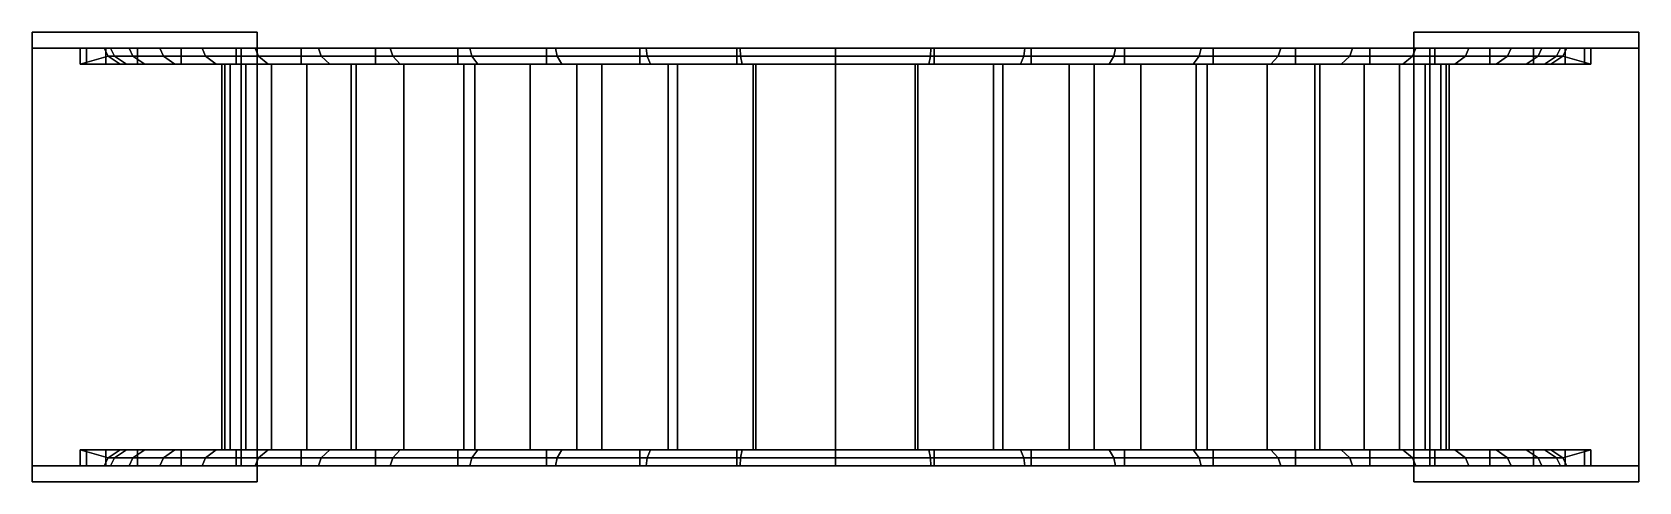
# Model space of a CAD drawing. Extents: x -0.3 to 2.24, y -0.05 to 0.66.
import ezdxf

# ---------------------------------------------------------------- set-up
doc = ezdxf.new("R2010")
doc.units = 0

msp = doc.modelspace()

# ---------------------------------------------------------------- meshes
mesh = msp.add_polyface()
corners = [(-0.3, 0.6606, 2.0125), (-0.3, 0.6606, 1.8093), (-0.3, -0.0506, 1.8093), (-0.3, -0.0506, 2.0125), (0.0556, 0.6606, 2.0125), (0.0556, 0.6606, 1.8093), (0.0556, -0.0506, 2.0125), (0.0556, -0.0506, 1.8093)]
mesh.append_faces([[corners[k] for k in face] for face in [(3, 0, 1, 2), (0, 3, 6, 4), (0, 4, 5, 1), (2, 1, 5, 7), (6, 3, 2, 7), (4, 6, 7, 5)]])
mesh = msp.add_polyface()
corners = [(1.8844, 0.6606, 2.0125), (1.8844, 0.6606, 1.8093), (1.8844, -0.0506, 1.8093), (1.8844, -0.0506, 2.0125), (2.24, 0.6606, 2.0125), (2.24, 0.6606, 1.8093), (2.24, -0.0506, 2.0125), (2.24, -0.0506, 1.8093)]
mesh.append_faces([[corners[k] for k in face] for face in [(3, 0, 1, 2), (0, 3, 6, 4), (0, 4, 5, 1), (2, 1, 5, 7), (6, 3, 2, 7), (4, 6, 7, 5)]])
mesh = msp.add_polyface()
corners = [(-0.3, 0.6352, 0.0821), (-0.3, 0.6352, 0), (-0.3, -0.0252, 0), (-0.3, -0.0252, 0.0821), (0.0302, 0.6352, 0.0821), (0.0302, 0.6352, 0), (0.0302, -0.0252, 0.0821), (0.0302, -0.0252, 0)]
mesh.append_faces([[corners[k] for k in face] for face in [(3, 0, 1, 2), (0, 3, 6, 4), (0, 4, 5, 1), (2, 1, 5, 7), (6, 3, 2, 7), (4, 6, 7, 5)]])
mesh = msp.add_polyface()
corners = [(-0.1861, 0.6354, 2.0125), (-0.2243, 0.6354, 2.0125), (-0.1762, 0.6354, 2.1634), (-0.1406, 0.6227, 2.3101), (-0.1797, 0.6227, 2.0125), (-0.1699, 0.6227, 2.1626), (-0.151, 0.61, 2.1601), (-0.1607, 0.61, 2.0125), (-0.2243, 0.61, 2.0125), (-0.2141, 0.6354, 2.1684), (-0.1467, 0.6354, 2.3117), (-0.0922, 0.6227, 2.4525), (-0.2141, 0.61, 2.1684), (-0.0981, 0.6354, 2.4549), (-0.0312, 0.6354, 2.5906), (-0.0257, 0.6227, 2.5874), (-0.1836, 0.61, 2.3216), (-0.1221, 0.61, 2.3051), (-0.1836, 0.6354, 2.3216), (-0.1334, 0.6354, 2.4695), (-0.0643, 0.6354, 2.6096), (0.0528, 0.6354, 2.7163), (-0.0092, 0.61, 2.5778), (-0.1334, 0.61, 2.4695), (-0.0746, 0.61, 2.4452), (-0.0643, 0.61, 2.6096), (0.0225, 0.61, 2.7395), (0.0225, 0.6354, 2.7395), (0.1255, 0.6354, 2.857), (0.1525, 0.6354, 2.83), (0.073, 0.61, 2.7008), (0.0578, 0.6227, 2.7124), (0.1705, 0.61, 2.812), (0.1255, 0.61, 2.857), (0.2662, 0.6354, 2.9297), (0.3951, 0.6227, 3.0082), (0.157, 0.6227, 2.8255), (0.243, 0.61, 2.96), (0.243, 0.6354, 2.96), (0.3919, 0.6354, 3.0137), (0.53, 0.6227, 3.0747), (0.2701, 0.6227, 2.9247), (0.4047, 0.61, 2.9917), (0.2817, 0.61, 2.9095), (0.3729, 0.61, 3.0468), (0.3729, 0.6354, 3.0468), (0.5276, 0.6354, 3.0806), (0.6708, 0.6354, 3.1292), (0.513, 0.61, 3.1159), (0.513, 0.6354, 3.1159), (0.5373, 0.61, 3.0571), (0.6724, 0.6227, 3.1231), (0.6609, 0.6354, 3.1661), (0.8191, 0.6354, 3.1587), (0.8199, 0.6227, 3.1524), (0.97, 0.6354, 3.1686), (0.6774, 0.61, 3.1046), (0.6609, 0.61, 3.1661), (0.8141, 0.61, 3.1966), (0.8141, 0.6354, 3.1966), (1.1201, 0.6227, 3.1524), (0.8224, 0.61, 3.1335), (0.97, 0.61, 3.2068), (0.97, 0.6354, 3.2068), (1.1209, 0.6354, 3.1587), (0.97, 0.61, 3.1432), (0.97, 0.6227, 3.1622), (1.1259, 0.61, 3.1966), (1.1259, 0.6354, 3.1966), (1.4124, 0.6354, 3.0806), (1.2692, 0.6354, 3.1292), (1.2676, 0.6227, 3.1231), (1.1176, 0.61, 3.1335), (1.41, 0.6227, 3.0747), (1.2626, 0.61, 3.1046), (1.2791, 0.61, 3.1661), (1.427, 0.6354, 3.1159), (1.2791, 0.6354, 3.1661), (1.5671, 0.6354, 3.0468), (1.5481, 0.6354, 3.0137), (1.5449, 0.6227, 3.0082), (1.5353, 0.61, 2.9917), (1.4027, 0.61, 3.0571), (1.5671, 0.61, 3.0468), (1.427, 0.61, 3.1159), (1.783, 0.6227, 2.8255), (1.6699, 0.6227, 2.9247), (1.6738, 0.6354, 2.9297), (1.697, 0.61, 2.96), (1.697, 0.6354, 2.96), (1.8145, 0.6354, 2.857), (1.8872, 0.6354, 2.7163), (1.7875, 0.6354, 2.83), (1.6583, 0.61, 2.9095), (1.9175, 0.6354, 2.7395), (1.9712, 0.6354, 2.5906), (1.7695, 0.61, 2.812), (1.8145, 0.61, 2.857), (1.9175, 0.61, 2.7395), (1.9657, 0.6227, 2.5874), (1.9492, 0.61, 2.5778), (1.8822, 0.6227, 2.7124), (1.867, 0.61, 2.7008), (2.0734, 0.6354, 2.4695), (2.0381, 0.6354, 2.4549), (2.0322, 0.6227, 2.4525), (2.0043, 0.61, 2.6096), (2.0043, 0.6354, 2.6096), (2.1236, 0.6354, 2.3216), (2.1162, 0.6354, 2.1634), (2.0867, 0.6354, 2.3117), (2.0806, 0.6227, 2.3101), (2.0146, 0.61, 2.4452), (2.0734, 0.61, 2.4695), (2.1236, 0.61, 2.3216), (2.1261, 0.6354, 2.0125), (2.1099, 0.6227, 2.1626), (2.091, 0.61, 2.1601), (2.0621, 0.61, 2.3051), (2.1541, 0.6354, 2.1684), (2.1197, 0.6227, 2.0125), (2.1643, 0.61, 2.0125), (2.1643, 0.6354, 2.0125), (2.1541, 0.61, 2.1684), (2.1007, 0.61, 2.0125)]
mesh.append_faces([[corners[k] for k in face] for face in [(4, 0, 2, 5), (0, 4, 8, 1), (2, 0, 1, 9), (5, 2, 10, 3), (7, 4, 5, 6), (7, 8, 4), (1, 8, 12, 9), (9, 18, 10, 2), (3, 10, 13, 11), (6, 5, 3, 17), (7, 6, 12, 8), (9, 12, 16, 18), (18, 19, 13, 10), (11, 13, 14, 15), (17, 3, 11, 24), (16, 12, 6, 17), (18, 16, 23, 19), (19, 20, 14, 13), (15, 14, 21, 31), (24, 11, 15, 22), (23, 16, 17, 24), (19, 23, 25, 20), (20, 27, 21, 14), (31, 21, 29, 36), (22, 15, 31, 30), (24, 22, 25, 23), (20, 25, 26, 27), (27, 28, 29, 21), (36, 29, 34, 41), (30, 31, 36, 32), (26, 25, 22, 30), (27, 26, 33, 28), (28, 38, 34, 29), (41, 34, 39, 35), (32, 36, 41, 43), (33, 26, 30, 32), (28, 33, 37, 38), (38, 45, 39, 34), (35, 39, 46, 40), (43, 41, 35, 42), (37, 33, 32, 43), (38, 37, 44, 45), (45, 49, 46, 39), (40, 46, 47, 51), (42, 35, 40, 50), (44, 37, 43, 42), (45, 44, 48, 49), (49, 52, 47, 46), (51, 47, 53, 54), (50, 40, 51, 56), (42, 50, 48, 44), (49, 48, 57, 52), (52, 59, 53, 47), (54, 53, 55, 66), (56, 51, 54, 61), (50, 56, 57, 48), (52, 57, 58, 59), (59, 63, 55, 53), (64, 60, 66, 55), (61, 54, 66, 65), (56, 61, 58, 57), (59, 58, 62, 63), (63, 68, 64, 55), (70, 71, 60, 64), (60, 72, 65, 66), (61, 65, 62, 58), (67, 68, 63, 62), (68, 77, 70, 64), (69, 73, 71, 70), (71, 74, 72, 60), (65, 72, 67, 62), (75, 77, 68, 67), (77, 76, 69, 70), (79, 80, 73, 69), (73, 82, 74, 71), (72, 74, 75, 67), (84, 76, 77, 75), (76, 78, 79, 69), (87, 86, 80, 79), (80, 81, 82, 73), (74, 82, 84, 75), (83, 78, 76, 84), (78, 89, 87, 79), (92, 85, 86, 87), (86, 93, 81, 80), (82, 81, 83, 84), (88, 89, 78, 83), (89, 90, 92, 87), (91, 101, 85, 92), (85, 96, 93, 86), (88, 83, 81, 93), (97, 90, 89, 88), (90, 94, 91, 92), (95, 99, 101, 91), (101, 102, 96, 85), (97, 88, 93, 96), (98, 94, 90, 97), (94, 107, 95, 91), (104, 105, 99, 95), (99, 100, 102, 101), (96, 102, 98, 97), (106, 107, 94, 98), (107, 103, 104, 95), (110, 111, 105, 104), (105, 112, 100, 99), (102, 100, 106, 98), (113, 103, 107, 106), (103, 108, 110, 104), (109, 116, 111, 110), (111, 118, 112, 105), (100, 112, 113, 106), (114, 108, 103, 113), (108, 119, 109, 110), (115, 120, 116, 109), (116, 117, 118, 111), (112, 118, 114, 113), (123, 119, 108, 114), (115, 109, 119, 122), (120, 115, 122, 121), (120, 124, 117, 116), (123, 114, 118, 117), (121, 122, 119, 123), (121, 124, 120), (123, 117, 124, 121)]])
mesh = msp.add_polyface()
corners = [(1.9098, 0.6352, 0.0821), (1.9098, 0.6352, 0), (1.9098, -0.0252, 0), (1.9098, -0.0252, 0.0821), (2.24, 0.6352, 0.0821), (2.24, 0.6352, 0), (2.24, -0.0252, 0.0821), (2.24, -0.0252, 0)]
mesh.append_faces([[corners[k] for k in face] for face in [(3, 0, 1, 2), (0, 3, 6, 4), (0, 4, 5, 1), (2, 1, 5, 7), (6, 3, 2, 7), (4, 6, 7, 5)]])
mesh = msp.add_polyface()
corners = [(0, 0, 2.1402), (0, 0, 2.2724), (0, 0.61, 2.1402), (0, 0, 2.0125), (0.0377, 0, 2.2623), (0, 0, 2.5725), (0, 0, 2.4143), (0, 0.61, 2.4143), (0.0377, 0.61, 2.2623), (0, 0.61, 2.2724), (0.0131, 0.61, 2.1385), (0.0048, 0, 2.0125), (0.0131, 0, 2.1385), (0.0048, 0.61, 2.0125), (0.1341, 0.61, 2.4951), (0.1341, 0, 2.4951), (0.0783, 0, 2.3819), (0.0783, 0.61, 2.3819), (0, 0.61, 2.0125), (0, 0, 2.7568), (0, 0.61, 2.7568), (0.2043, 0, 2.6), (0, 0.61, 2.5725), (0.3824, 0, 2.7782), (0, 0, 3), (0.2875, 0, 2.695), (0.2043, 0.61, 2.6), (0.2123, 0.61, 3), (0, 0.61, 3), (0.2875, 0.61, 2.695), (0.6006, 0, 2.9042), (0.2123, 0, 3), (0.4874, 0, 2.8484), (0.3824, 0.61, 2.7782), (0.7054, 0, 3), (0.3999, 0, 3), (0.561, 0, 3), (0.561, 0.61, 3), (0.4874, 0.61, 2.8484), (0.3999, 0.61, 3), (0.844, 0, 2.9694), (0.84, 0, 3), (0.7054, 0.61, 3), (0.6006, 0.61, 2.9042), (0.7202, 0, 2.9448), (0.7202, 0.61, 2.9448), (0.97, 0.61, 2.9777), (1.1, 0, 3), (0.97, 0, 3), (0.84, 0.61, 3), (0.8424, 0.61, 2.9818), (0.844, 0.61, 2.9694), (1.096, 0.61, 2.9694), (0.97, 0, 2.9777), (0.97, 0.61, 3), (1.2346, 0, 3), (1.096, 0, 2.9694), (1.2198, 0.61, 2.9448), (1.1, 0.61, 3), (1.2346, 0.61, 3), (1.2198, 0, 2.9448), (1.379, 0, 3), (1.379, 0.61, 3), (1.3394, 0, 2.9042), (1.3394, 0.61, 2.9042), (1.5401, 0, 3), (1.5401, 0.61, 3), (1.5576, 0, 2.7782), (1.4526, 0, 2.8484), (1.4526, 0.61, 2.8484), (1.7277, 0, 3), (1.6525, 0, 2.695), (1.7277, 0.61, 3), (1.5576, 0.61, 2.7782), (1.94, 0, 2.7568), (1.7357, 0, 2.6), (1.94, 0, 3), (1.6525, 0.61, 2.695), (1.94, 0.61, 3), (1.94, 0, 2.5725), (1.8059, 0, 2.4951), (1.94, 0.61, 2.7568), (1.7357, 0.61, 2.6), (1.94, 0.61, 2.5725), (1.8059, 0.61, 2.4951), (1.94, 0, 2.4143), (1.94, 0.61, 2.4143), (1.9023, 0, 2.2623), (1.94, 0, 2.2724), (1.8617, 0.61, 2.3819), (1.8617, 0, 2.3819), (1.94, 0.61, 2.2724), (1.9023, 0.61, 2.2623), (1.94, 0, 2.1402), (1.94, 0.61, 2.1402), (1.9352, 0, 2.0125), (1.94, 0, 2.0125), (1.9269, 0.61, 2.1385), (1.9269, 0, 2.1385), (1.94, 0.61, 2.0125), (1.9352, 0.61, 2.0125)]
mesh.append_faces([[corners[k] for k in face] for face in [(0, 12, 4, 1), (16, 6, 1, 4), (2, 0, 1, 9), (12, 0, 3, 11), (8, 4, 12, 10), (15, 5, 6, 16), (6, 7, 9, 1), (17, 16, 4, 8), (9, 8, 10, 2), (0, 2, 18, 3), (3, 18, 13, 11), (10, 12, 11, 13), (21, 19, 5, 15), (5, 22, 7, 6), (14, 15, 16, 17), (7, 17, 8, 9), (2, 10, 13, 18), (25, 24, 19, 21), (19, 20, 22, 5), (26, 21, 15, 14), (22, 14, 17, 7), (23, 31, 24, 25), (19, 24, 28, 20), (29, 25, 21, 26), (20, 26, 14, 22), (32, 35, 31, 23), (24, 31, 27, 28), (33, 23, 25, 29), (28, 29, 26, 20), (30, 36, 35, 32), (31, 35, 39, 27), (38, 32, 23, 33), (27, 33, 29, 28), (44, 34, 36, 30), (35, 36, 37, 39), (43, 30, 32, 38), (39, 38, 33, 27), (40, 41, 34, 44), (36, 34, 42, 37), (45, 44, 30, 43), (37, 43, 38, 39), (40, 53, 48, 41), (34, 41, 49, 42), (51, 40, 44, 45), (42, 45, 43, 37), (46, 53, 40, 51), (53, 56, 47, 48), (41, 48, 54, 49), (42, 49, 50), (50, 51, 45), (50, 45, 42), (52, 56, 53, 46), (54, 46, 51), (50, 49, 54), (51, 50, 54), (55, 47, 56, 60), (48, 47, 58, 54), (56, 52, 57, 60), (52, 46, 54, 58), (47, 55, 59, 58), (60, 63, 61, 55), (58, 59, 57, 52), (60, 57, 64, 63), (55, 61, 62, 59), (65, 61, 63, 68), (64, 57, 59, 62), (63, 64, 69, 68), (61, 65, 66, 62), (70, 65, 68, 67), (62, 66, 69, 64), (68, 69, 73, 67), (65, 70, 72, 66), (67, 71, 76, 70), (66, 72, 73, 69), (67, 73, 77, 71), (78, 72, 70, 76), (74, 76, 71, 75), (77, 73, 72, 78), (71, 77, 82, 75), (78, 76, 74, 81), (79, 74, 75, 80), (78, 81, 82, 77), (75, 82, 84, 80), (81, 74, 79, 83), (90, 85, 79, 80), (81, 83, 84, 82), (80, 84, 89, 90), (83, 79, 85, 86), (87, 88, 85, 90), (86, 89, 84, 83), (90, 89, 92, 87), (86, 85, 88, 91), (98, 93, 88, 87), (91, 92, 89, 86), (87, 92, 97, 98), (91, 88, 93, 94), (95, 96, 93, 98), (94, 97, 92, 91), (98, 97, 100, 95), (94, 93, 96, 99), (99, 96, 95, 100), (99, 100, 97, 94)]])
mesh = msp.add_polyface()
corners = [(2.1261, -0.0254, 2.0125), (2.1643, -0.0254, 2.0125), (2.1162, -0.0254, 2.1634), (2.0806, -0.0127, 2.3101), (2.1197, -0.0127, 2.0125), (2.1099, -0.0127, 2.1626), (2.091, 0, 2.1601), (2.1007, 0, 2.0125), (2.1643, 0, 2.0125), (2.1541, -0.0254, 2.1684), (2.0867, -0.0254, 2.3117), (2.0322, -0.0127, 2.4525), (2.1541, 0, 2.1684), (2.0381, -0.0254, 2.4549), (1.9712, -0.0254, 2.5906), (1.9657, -0.0127, 2.5874), (2.1236, 0, 2.3216), (2.0621, 0, 2.3051), (2.1236, -0.0254, 2.3216), (2.0734, -0.0254, 2.4695), (2.0043, -0.0254, 2.6096), (1.8872, -0.0254, 2.7163), (1.9492, 0, 2.5778), (2.0734, 0, 2.4695), (2.0146, 0, 2.4452), (2.0043, 0, 2.6096), (1.9175, 0, 2.7395), (1.9175, -0.0254, 2.7395), (1.8145, -0.0254, 2.857), (1.7875, -0.0254, 2.83), (1.867, 0, 2.7008), (1.8822, -0.0127, 2.7124), (1.7695, 0, 2.812), (1.8145, 0, 2.857), (1.6738, -0.0254, 2.9297), (1.5449, -0.0127, 3.0082), (1.783, -0.0127, 2.8255), (1.697, 0, 2.96), (1.697, -0.0254, 2.96), (1.5481, -0.0254, 3.0137), (1.41, -0.0127, 3.0747), (1.6699, -0.0127, 2.9247), (1.5353, 0, 2.9917), (1.6583, 0, 2.9095), (1.5671, 0, 3.0468), (1.5671, -0.0254, 3.0468), (1.4124, -0.0254, 3.0806), (1.2692, -0.0254, 3.1292), (1.427, 0, 3.1159), (1.427, -0.0254, 3.1159), (1.4027, 0, 3.0571), (1.2676, -0.0127, 3.1231), (1.2791, -0.0254, 3.1661), (1.1209, -0.0254, 3.1587), (1.1201, -0.0127, 3.1524), (0.97, -0.0254, 3.1686), (1.2626, 0, 3.1046), (1.2791, 0, 3.1661), (1.1259, 0, 3.1966), (1.1259, -0.0254, 3.1966), (0.8199, -0.0127, 3.1524), (1.1176, 0, 3.1335), (0.97, 0, 3.2068), (0.97, -0.0254, 3.2068), (0.8191, -0.0254, 3.1587), (0.97, 0, 3.1432), (0.97, -0.0127, 3.1622), (0.8141, 0, 3.1966), (0.8141, -0.0254, 3.1966), (0.5276, -0.0254, 3.0806), (0.6708, -0.0254, 3.1292), (0.6724, -0.0127, 3.1231), (0.8224, 0, 3.1335), (0.53, -0.0127, 3.0747), (0.6774, 0, 3.1046), (0.6609, 0, 3.1661), (0.513, -0.0254, 3.1159), (0.6609, -0.0254, 3.1661), (0.3729, -0.0254, 3.0468), (0.3919, -0.0254, 3.0137), (0.3951, -0.0127, 3.0082), (0.4047, 0, 2.9917), (0.5373, 0, 3.0571), (0.3729, 0, 3.0468), (0.513, 0, 3.1159), (0.157, -0.0127, 2.8255), (0.2701, -0.0127, 2.9247), (0.2662, -0.0254, 2.9297), (0.243, 0, 2.96), (0.243, -0.0254, 2.96), (0.1255, -0.0254, 2.857), (0.0528, -0.0254, 2.7163), (0.1525, -0.0254, 2.83), (0.2817, 0, 2.9095), (0.0225, -0.0254, 2.7395), (-0.0312, -0.0254, 2.5906), (0.1705, 0, 2.812), (0.1255, 0, 2.857), (0.0225, 0, 2.7395), (-0.0257, -0.0127, 2.5874), (-0.0092, 0, 2.5778), (0.0578, -0.0127, 2.7124), (0.073, 0, 2.7008), (-0.1334, -0.0254, 2.4695), (-0.0981, -0.0254, 2.4549), (-0.0922, -0.0127, 2.4525), (-0.0643, 0, 2.6096), (-0.0643, -0.0254, 2.6096), (-0.1836, -0.0254, 2.3216), (-0.1762, -0.0254, 2.1634), (-0.1467, -0.0254, 2.3117), (-0.1406, -0.0127, 2.3101), (-0.0746, 0, 2.4452), (-0.1334, 0, 2.4695), (-0.1836, 0, 2.3216), (-0.1861, -0.0254, 2.0125), (-0.1699, -0.0127, 2.1626), (-0.151, 0, 2.1601), (-0.1221, 0, 2.3051), (-0.2141, -0.0254, 2.1684), (-0.1797, -0.0127, 2.0125), (-0.2243, 0, 2.0125), (-0.2243, -0.0254, 2.0125), (-0.2141, 0, 2.1684), (-0.1607, 0, 2.0125)]
mesh.append_faces([[corners[k] for k in face] for face in [(4, 0, 2, 5), (0, 4, 8, 1), (2, 0, 1, 9), (5, 2, 10, 3), (7, 4, 5, 6), (7, 8, 4), (1, 8, 12, 9), (9, 18, 10, 2), (3, 10, 13, 11), (6, 5, 3, 17), (7, 6, 12, 8), (9, 12, 16, 18), (18, 19, 13, 10), (11, 13, 14, 15), (17, 3, 11, 24), (16, 12, 6, 17), (18, 16, 23, 19), (19, 20, 14, 13), (15, 14, 21, 31), (24, 11, 15, 22), (23, 16, 17, 24), (19, 23, 25, 20), (20, 27, 21, 14), (31, 21, 29, 36), (22, 15, 31, 30), (24, 22, 25, 23), (20, 25, 26, 27), (27, 28, 29, 21), (36, 29, 34, 41), (30, 31, 36, 32), (26, 25, 22, 30), (27, 26, 33, 28), (28, 38, 34, 29), (41, 34, 39, 35), (32, 36, 41, 43), (33, 26, 30, 32), (28, 33, 37, 38), (38, 45, 39, 34), (35, 39, 46, 40), (43, 41, 35, 42), (37, 33, 32, 43), (38, 37, 44, 45), (45, 49, 46, 39), (40, 46, 47, 51), (42, 35, 40, 50), (44, 37, 43, 42), (45, 44, 48, 49), (49, 52, 47, 46), (51, 47, 53, 54), (50, 40, 51, 56), (42, 50, 48, 44), (49, 48, 57, 52), (52, 59, 53, 47), (54, 53, 55, 66), (56, 51, 54, 61), (50, 56, 57, 48), (52, 57, 58, 59), (59, 63, 55, 53), (64, 60, 66, 55), (61, 54, 66, 65), (56, 61, 58, 57), (59, 58, 62, 63), (63, 68, 64, 55), (70, 71, 60, 64), (60, 72, 65, 66), (61, 65, 62, 58), (67, 68, 63, 62), (68, 77, 70, 64), (69, 73, 71, 70), (71, 74, 72, 60), (65, 72, 67, 62), (75, 77, 68, 67), (77, 76, 69, 70), (79, 80, 73, 69), (73, 82, 74, 71), (72, 74, 75, 67), (84, 76, 77, 75), (76, 78, 79, 69), (87, 86, 80, 79), (80, 81, 82, 73), (74, 82, 84, 75), (83, 78, 76, 84), (78, 89, 87, 79), (92, 85, 86, 87), (86, 93, 81, 80), (82, 81, 83, 84), (88, 89, 78, 83), (89, 90, 92, 87), (91, 101, 85, 92), (85, 96, 93, 86), (88, 83, 81, 93), (97, 90, 89, 88), (90, 94, 91, 92), (95, 99, 101, 91), (101, 102, 96, 85), (97, 88, 93, 96), (98, 94, 90, 97), (94, 107, 95, 91), (104, 105, 99, 95), (99, 100, 102, 101), (96, 102, 98, 97), (106, 107, 94, 98), (107, 103, 104, 95), (110, 111, 105, 104), (105, 112, 100, 99), (102, 100, 106, 98), (113, 103, 107, 106), (103, 108, 110, 104), (109, 116, 111, 110), (111, 118, 112, 105), (100, 112, 113, 106), (114, 108, 103, 113), (108, 119, 109, 110), (115, 120, 116, 109), (116, 117, 118, 111), (112, 118, 114, 113), (123, 119, 108, 114), (115, 109, 119, 122), (120, 115, 122, 121), (120, 124, 117, 116), (123, 114, 118, 117), (121, 122, 119, 123), (121, 124, 120), (123, 117, 124, 121)]])

doc.saveas('drawing.dxf')
